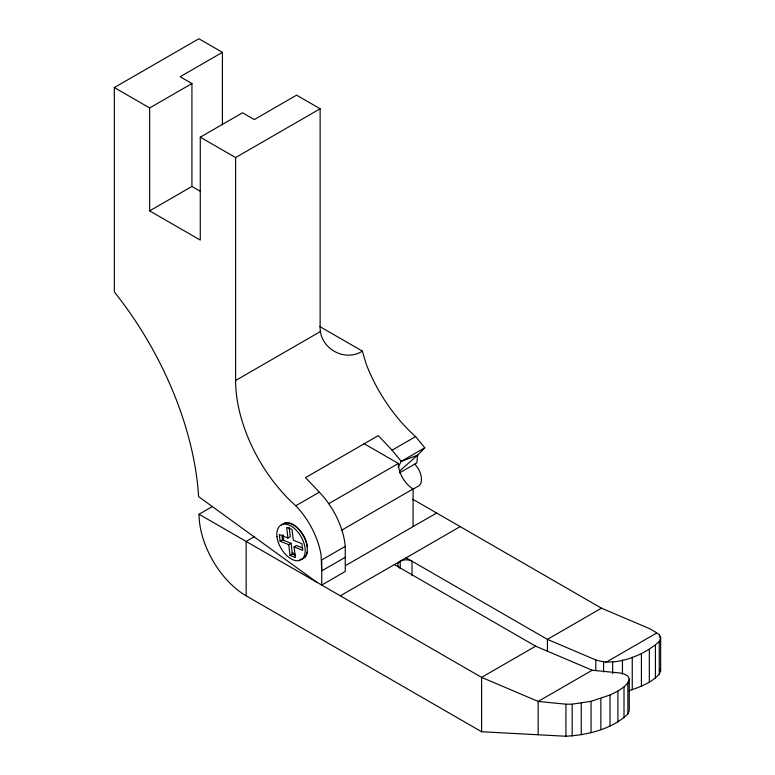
<?xml version="1.0" encoding="UTF-8"?>
<svg xmlns="http://www.w3.org/2000/svg" width="775" height="775" viewBox="0 0 775 775"><rect width="100%" height="100%" fill="white"/><g stroke="black" fill="none" stroke-linecap="round" stroke-linejoin="round"><path stroke-width="1.16" d="M212.36 506.559L199.049 514.242A66.602 38.45 60 0 0 246.14 595.81L481.595 731.745L565.934 736.25C587.799 734.913 611.562 729.401 627.876 713.998L627.876 682.901L629.261 679.258L628.07 676.236L624.379 674.047L619.971 672.981L592.216 670.239L535.632 646.176L394.359 564.607M628.99 690.757C639.859 687.076 651.358 682.852 659.273 674.163L659.273 641.497L660.658 637.854L659.467 634.832L655.776 632.206L649.847 628.757L601.448 608.172L412.736 499.226M627.876 713.998L629.261 710.539L629.261 679.258M659.273 674.163L660.658 670.704L660.658 637.854M398.069 467.422L401.237 461.377L424.787 447.776L415.613 436.587A114.797 66.282 60 0 1 366.323 364.453L362.371 351.133L319.503 326.382M406.129 557.806L547.412 639.375L595.801 659.961C616.086 666.829 644.18 655.282 659.273 641.497M199.049 514.242L481.595 677.369L538.17 701.433L565.934 704.184L572.183 704.184L591.054 701.317L610.022 695.001L617.917 691.058L624.001 686.931L627.876 682.901M424.787 447.776L417.677 455.138L399.619 470.948M316.772 582.209L198.603 496.61A241.897 139.655 60 0 0 114.342 291.952L114.342 87.556L198.875 38.75L222.415 52.342L222.415 124.823M222.415 52.342L180.149 76.744L191.929 83.545L191.929 186.455L149.662 210.858L149.662 107.948L191.929 83.545M149.662 210.858L200.279 240.085L200.279 137.175L242.546 112.772L254.316 119.563L296.583 95.16L320.133 108.762L320.133 326.75C319.358 347.994 344.197 362.632 362.371 351.133M200.279 137.175L235.6 157.567L320.133 108.762M345.262 557.293L321.722 570.884L321.082 554.9A58.687 33.887 60 0 0 295.769 505.775A114.797 66.282 60 0 1 235.6 380.506L320.695 331.371M295.769 505.775L319.31 492.183A58.687 33.887 60 0 1 344.623 541.308L345.262 546.375L345.262 571.475L321.722 585.067L321.722 559.967L345.262 546.375M319.31 492.183L305.524 477.632L378.287 435.627L392.073 450.178L415.613 436.587M254.326 536.707L246.14 541.434L246.14 595.81M328.726 503.672L398.369 463.469A20.809 12.013 60 0 0 413.085 488.957L413.085 526.613M289.143 527.417L290.296 536.668L287.942 538.034L279.32 534.547L280.124 541.192L282.478 539.826L291.09 543.314L292.378 554.009L295.595 555.307M399.445 472.934L416.843 462.888L417.677 455.138L401.237 461.377L392.073 450.178M280.124 541.192L288.736 544.68L291.09 543.314M288.736 544.68L290.024 555.375L295.382 557.535L294.093 546.85L296.447 545.484L302.831 548.07M290.024 555.375L292.378 554.009M341.358 530.362L413.085 488.957M412.232 489.645L417.463 486.623A14.987 8.651 60 0 0 414.751 464.099M345.514 565.614L436.625 513.021M340.322 595.81L460.176 526.613M535.632 646.176L481.595 677.369L481.595 731.745M601.448 608.172L547.412 639.375L547.412 651.455M592.216 670.239L538.17 701.433L538.17 734.768M605.469 662.586L656.541 633.097M294.093 546.85L302.715 550.337L301.911 543.682L293.299 540.194L292.01 529.509L286.653 527.339L287.942 538.034M292.175 552.546L294.936 554.086M114.342 87.556L149.662 107.948M191.929 186.455L200.192 191.222M363.698 443.455L398.369 463.469M659.864 668.854L660.658 670.704M283.66 540.349L282.865 534.721M281.945 535.399L282.478 539.826M659.467 634.832L659.467 637.195M655.408 645.527L655.408 678.067M649.314 649.653L649.314 682.145M641.419 653.596L641.419 686.137M632.255 657.103L632.255 689.76M624.001 686.931L624.001 717.902M622.451 659.913L622.451 673.988M617.917 691.058L617.917 721.98M612.667 661.85L612.667 673.669M610.022 695.001L610.022 725.972M603.58 662.344L603.58 672.012M600.857 698.507L600.857 729.595M595.801 659.961L595.801 670.52M591.054 701.317L591.054 732.598M581.269 703.254L581.269 734.787M572.183 704.184L572.183 735.998M565.934 704.184L565.934 736.25M412.019 575.709L412.019 561.207A8.322 4.805 0 0 0 400.249 561.207L400.249 568.462M235.6 157.567L235.6 380.506M281.713 524.898A20.063 11.586 60 0 1 303.819 536.668A20.063 11.586 60 0 1 299.877 559.531M284.541 523.164A20.063 11.586 60 0 1 286.605 522.776M287.719 522.786A20.063 11.586 60 0 1 307.404 546.762M307.336 552.052A20.063 11.586 60 0 1 304.778 557.409M400.249 568.007A8.322 4.805 0 0 1 400.249 561.207M276.985 536.755A20.063 11.586 60 0 0 299.847 560.354A20.063 11.586 60 0 0 296.215 530.197A20.063 11.586 60 0 0 276.985 536.755"/></g></svg>
